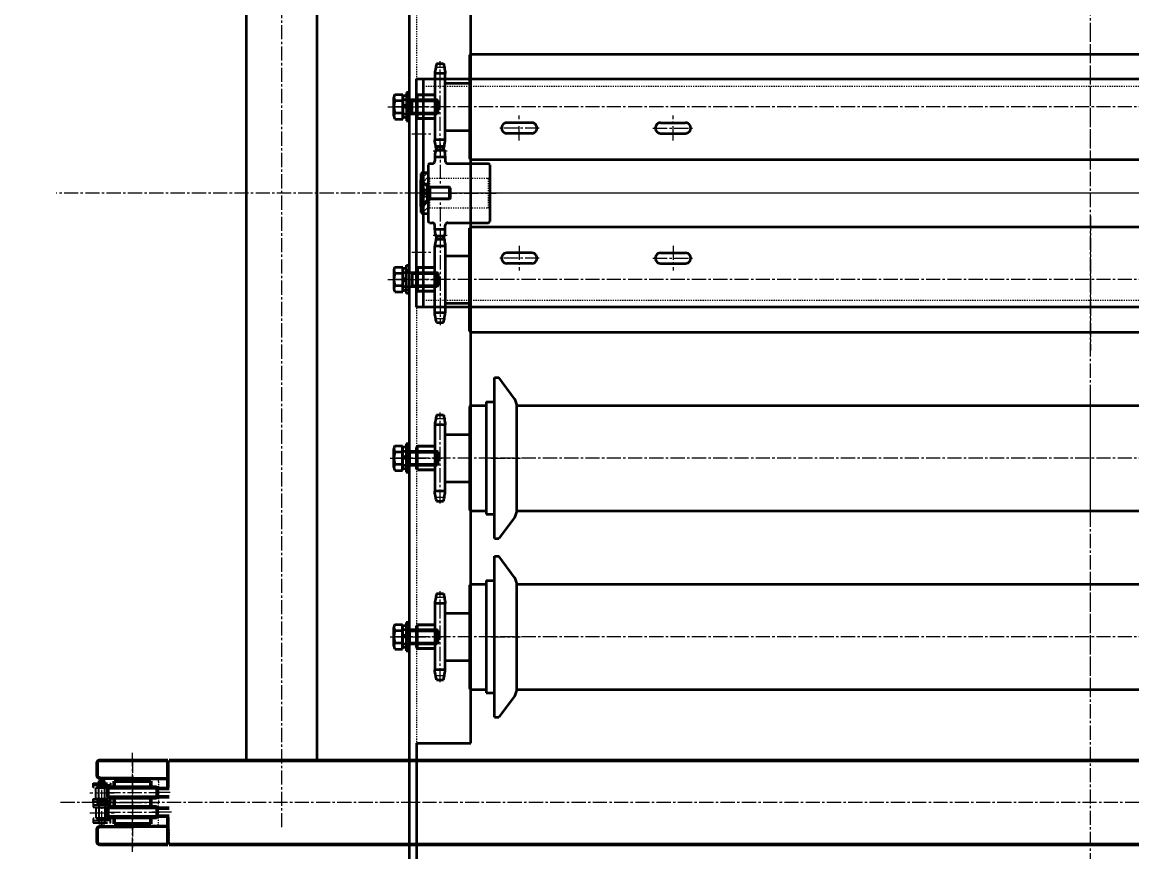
# Model space of a CAD drawing. Header units: millimetres. Extents: x -67280 to 67280, y -47520 to 47520.
# Drawn here: x -48151 to -47213, y -21934 to -21233 of the extents above; entities that cross this region are included whole.
import ezdxf

# ---------------------------------------------------------------- set-up
doc = ezdxf.new("R2010")
doc.units = ezdxf.units.MM
for name, pattern in [('双点画线', [22, 12, -2, 2, -2, 2, -2]), ('点画线', [18, 12, -2, 2, -2]), ('虚线', [2, 1, -1])]:
    doc.linetypes.add(name, pattern=pattern)
doc.layers.get('0').update_dxf_attribs({"lineweight": 35})
for name, color, linetype, lineweight in [('ACADAM_0', 7, 'Continuous', 18), ('ACADAM_11', 3, '双点画线', 18), ('ACADAM_3', 6, '虚线', 18), ('ACADAM_7', 142, '点画线', 18), ('ACAD细实线', 2, 'Continuous', 18), ('EB0', 7, 'Continuous', 35), ('EB0_1', 7, 'Continuous', 35), ('中心线层', 1, '点画线', 18), ('剖面线层', 6, 'Continuous', 18), ('尺寸线层', 4, 'Continuous', 18), ('粗实线层', 7, 'Continuous', 35), ('粗实线层_1', 7, 'Continuous', 35), ('细实线层', 3, 'Continuous', 18), ('虚线层', 100, '虚线', 18)]:
    doc.layers.add(name, color=color, linetype=linetype, lineweight=lineweight)
doc.styles.add('标准', font='', dxfattribs={"width": 0.667})
doc.styles.get('标准').set_extended_font_data('宋体')
doc.dimstyles.new('标准', dxfattribs={"dimscale": 160, "dimtxt": 2, "dimasz": 1, "dimexe": 1, "dimexo": 0, "dimgap": 1, "dimtad": 1, "dimdec": 1, "dimdsep": 46, "dimtxsty": '标准', "dimblk": '_CAXARROW', "dimcen": 0, "dimdle": 2, "dimaunit": 1, "dimadec": 0, "dimazin": 2, "dimtfac": 0.707107, "dimtdec": 3, "dimtmove": 0, "dimatfit": 3, "dimfxl": 0, "dimfrac": 2, "dimtolj": 1, "dimarcsym": 0})

# ---------------------------------------------------------------- blocks, each defined once
blk = doc.blocks.new('*X503')
at = {"layer": '尺寸线层', "linetype": 'Continuous', "lineweight": 18}
for points in [[(-51183.27, -18397.31), (-51163.27, -18557.31), (-51203.27, -18557.31)], [(-51183.27, -22837.31), (-51163.27, -22677.31), (-51203.27, -22677.31)]]:
    blk.add_hatch(color=0, dxfattribs=at).paths.add_polyline_path(points, flags=0)
at = {"layer": '尺寸线层', "color": 0}
for p, q in [((-46007.99, -18397.31), (-51343.27, -18397.31)), ((-46125.8, -22837.31), (-51343.27, -22837.31))]:
    blk.add_line(p, q, dxfattribs=at)
at = {"layer": '尺寸线层', "color": 0, "linetype": 'Continuous', "lineweight": 18}
blk.add_line((-51183.27, -18397.31), (-51183.27, -22837.31), dxfattribs=at)
at = {"layer": '尺寸线层', "color": 0, "insert": (-51503.27, -20617.31), "char_height": 320, "width": 1253.13, "attachment_point": 5, "rotation": 90, "line_spacing_factor": 1.15057, "style": '标准'}
blk.add_mtext('\\T1.1;4440', dxfattribs=at)
blk = doc.blocks.new('_CAXARROW')
blk.add_hatch(color=0).paths.add_polyline_path([(0, 0), (-1, 0.125), (-1, -0.125)], flags=0)
blk = doc.blocks.new('*X1762')
at = {"layer": 'EB0'}
for p, q in [((13.19, -3), (17.92, -3)), ((6.56, -17), (5.56, -18)), ((5.56, -18), (5.56, -66)), ((6.56, -17), (9.09, -17)), ((11.09, -10.89), (11.09, -15)), ((11.09, -11.41), (20.02, -11.41)), ((20.02, -10.89), (20.02, -15)), ((22.02, -17), (56.56, -17)), ((33.56, -17), (41.56, -17)), ((57.56, -18), (56.56, -17)), ((57.56, -18), (57.56, -66)), ((6.56, -67), (5.56, -66)), ((6.56, -67), (9.09, -67)), ((11.09, -73.11), (11.09, -69)), ((11.09, -72.59), (20.02, -72.59)), ((20.02, -73.11), (20.02, -69)), ((22.02, -67), (56.56, -67)), ((56.56, -67), (57.56, -66)), ((13.19, -81), (17.92, -81))]:
    blk.add_line(p, q, dxfattribs=at)
for centre, radius, start, end in [((26.97, -10.89), 15.87, 150.19436, 180), ((4.15, -10.89), 15.88, 360, 29.80564), ((9.09, -15), 2, 270, 360), ((22.02, -15), 2, 180, 270), ((9.09, -69), 2, 0, 90), ((26.97, -73.11), 15.88, 180, 209.80565), ((4.15, -73.11), 15.88, 330.19436, 0), ((22.02, -69), 2, 90, 180)]:
    blk.add_arc(centre, radius, start, end, dxfattribs=at)
at = {"layer": '中心线层', "linetype": '点画线', "lineweight": 18}
for p, q in [((15.56, 0), (15.56, -84.5)), ((9.72, -6.33), (22.82, -6.33)), ((9.72, -77.67), (22.82, -77.67))]:
    blk.add_line(p, q, dxfattribs=at)
at = {"layer": '中心线层'}
blk.add_line((0, -42), (62.95, -42), dxfattribs=at)
at = {"layer": '虚线层', "linetype": '虚线', "lineweight": 18}
for p, q in [((6.56, -29.5), (5.56, -28.5)), ((6.56, -29.5), (6.56, -54.5)), ((6.56, -29.5), (56.56, -29.5)), ((56.56, -29.5), (57.56, -28.5)), ((56.56, -54.5), (56.56, -29.5)), ((6.56, -54.5), (5.56, -55.5)), ((6.56, -54.5), (56.56, -54.5)), ((56.56, -54.5), (57.56, -55.5))]:
    blk.add_line(p, q, dxfattribs=at)
blk = doc.blocks.new('*X1763')
at = {"layer": '中心线层'}
blk.add_line((21.3, 0), (-8.7, 0), dxfattribs=at)
at = {"layer": '粗实线层'}
for p, q in [((0, 5), (-6.2, 11.2)), ((-6.2, -11.2), (-6.2, 11.2)), ((-5.2, -10.2), (-5.2, 10.2)), ((18.05, 5), (0, 5)), ((0, -5), (0, 5)), ((1.3, 5), (1.3, -5)), ((18.05, -5), (18.05, 5)), ((18.8, 4.25), (18.05, 5)), ((18.8, -4.25), (18.8, 4.25)), ((0, -5), (-6.2, -11.2)), ((18.05, -5), (0, -5)), ((18.8, -4.25), (18.05, -5))]:
    blk.add_line(p, q, dxfattribs=at)
at = {"layer": '细实线层'}
for p, q in [((1.3, 4.25), (0, 5)), ((18.8, 4.25), (1.3, 4.25)), ((1.3, -4.25), (0, -5)), ((18.8, -4.25), (1.3, -4.25))]:
    blk.add_line(p, q, dxfattribs=at)
at = {"layer": '虚线层'}
for p, q in [((-2.6, 3.46), (-6.2, 3.46)), ((-2.6, 1.73), (-6.2, 1.73)), ((-2.6, 3.46), (-0.6, 0)), ((-2.6, -3.46), (-0.6, 0)), ((-2.6, -1.73), (-6.2, -1.73)), ((-2.6, -3.46), (-6.2, -3.46))]:
    blk.add_line(p, q, dxfattribs=at)
for centre, radius, start, end in [((-4.33, 2.6), 1.94, 333.43495, 26.56505), ((-9.18, 0), 6.8, 345.25287, 14.74713), ((-4.33, -2.6), 1.94, 333.43495, 26.56505)]:
    blk.add_arc(centre, radius, start, end, dxfattribs=at)
blk = doc.blocks.new('*X1764')
at = {"layer": '剖面线层', "linetype": 'Continuous', "lineweight": 18}
h = blk.add_hatch(dxfattribs=at)
h.set_pattern_fill('无图案', color=256, style=0, pattern_type=0)
h.set_pattern_definition([(45, (0, 0), (-2.12132, 2.12132), [])])
h.paths.add_polyline_path([(-1.12, 23.5), (-1.12, 31), (-1.12, 35), (-6.12, 35), (-7.12, 34), (-7.12, 28.5), (-2.12, 23.5)], flags=0)
h.paths.add_polyline_path([(-1.12, 0), (-1.12, 5.67), (-1.12, 11.5), (-2.12, 11.5), (-7.12, 6.5), (-7.12, 1), (-6.12, 0)], flags=0)
at = {"layer": '中心线层'}
blk.add_line((-8.39, 17.5), (0, 17.5), dxfattribs=at)
at = {"layer": '粗实线层_1'}
for p, q in [((-6.12, 35), (-7.12, 34)), ((-7.12, 1), (-7.12, 34)), ((-7.12, 28.5), (-2.12, 23.5)), ((-6.12, 35), (-1.12, 35)), ((-1.12, 35), (-1.12, 0)), ((-2.12, 23.5), (-1.12, 23.5)), ((-2.12, 23.5), (-2.12, 11.5)), ((-7.12, 6.5), (-2.12, 11.5)), ((-2.12, 11.5), (-1.12, 11.5)), ((-7.12, 1), (-6.12, 0)), ((-1.12, 0), (-6.12, 0))]:
    blk.add_line(p, q, dxfattribs=at)
blk = doc.blocks.new('*X1761')
at = {"layer": 'EB0', "linetype": '点画线', "lineweight": 18}
for p, q in [((-570, 19.82), (-570, 132.93)), ((-1115.55, 106.16), (-1124.45, 106.16)), ((-1120, 34.5), (-1120, 111.5)), ((-1164.09, 73), (-1120.59, 73)), ((4.93, 73), (-1160.1, 73)), ((-1145.49, 73), (-1154.59, 73)), ((-1115.55, 39.83), (-1124.45, 39.83)), ((-570, -19.82), (-570, -132.93)), ((-1120, -34.5), (-1120, -111.5)), ((-1115.55, -39.83), (-1124.45, -39.83)), ((-1164.09, -73), (-1120.59, -73)), ((4.93, -73), (-1160.1, -73)), ((-1145.49, -73), (-1154.59, -73)), ((-1115.55, -106.16), (-1124.45, -106.16)), ((-570, -270.68), (-570, -170.57)), ((-1120, -262.5), (-1120, -185.5)), ((-1115.55, -190.83), (-1124.45, -190.83)), ((-1162.1, -224), (-1118.6, -224)), ((4.93, -224), (-1160.1, -224)), ((-1145.5, -224), (-1154.6, -224)), ((-1077, -224), (-1052.02, -224)), ((-1115.55, -257.16), (-1124.45, -257.16)), ((-570, -421.68), (-570, -321.57)), ((-1120, -413.5), (-1120, -336.5)), ((-1115.55, -341.83), (-1124.45, -341.83)), ((-1162.1, -375), (-1118.6, -375)), ((4.93, -375), (-1160.1, -375)), ((-1145.5, -375), (-1154.6, -375)), ((-1077, -375), (-1052.02, -375)), ((-1115.55, -408.16), (-1124.45, -408.16))]:
    blk.add_line(p, q, dxfattribs=at)
at = {"layer": 'EB0'}
for p, q in [((-1148.49, 85), (-1148.49, 61)), ((-1145.99, 85), (-1148.49, 85)), ((-1145.99, 61), (-1145.99, 85)), ((-1159.09, 65.2), (-1159.09, 80.79)), ((-1158.32, 83.39), (-1151.59, 83.39)), ((-1158.32, 78.19), (-1151.59, 78.19)), ((-1151.59, 62.6), (-1151.59, 83.39)), ((-1151.59, 82.2), (-1151.59, 63.8)), ((-1148.49, 82.2), (-1151.59, 82.2)), ((-1151.59, 67), (-1151.59, 79)), ((-1151.59, 79), (-1122.49, 79)), ((-1148.49, 82.2), (-1148.49, 63.8)), ((-1145.99, 79.5), (-1148.49, 79.5)), ((-1143.59, 67), (-1143.59, 79)), ((-1143.59, 78.1), (-1121.59, 78.1)), ((-1121.59, 78.1), (-1122.49, 79)), ((-1122.49, 67), (-1122.49, 79)), ((-1121.59, 67.9), (-1121.59, 78.1)), ((-1158.32, 67.8), (-1151.59, 67.8)), ((-1148.49, 73.8), (-1151.59, 74.63)), ((-1148.89, 72.3), (-1151.59, 73.02)), ((-1151.59, 67), (-1122.49, 67)), ((-1148.49, 72.19), (-1148.89, 72.3)), ((-1148.49, 66.5), (-1145.99, 66.5)), ((-1143.59, 67.9), (-1121.59, 67.9)), ((-1121.59, 67.9), (-1122.49, 67)), ((-1158.32, 62.6), (-1151.59, 62.6)), ((-1148.49, 63.8), (-1151.59, 63.8)), ((-1148.49, 61), (-1145.99, 61)), ((-1159.09, -65.2), (-1159.09, -80.79)), ((-1158.32, -62.6), (-1151.59, -62.6)), ((-1151.59, -62.6), (-1151.59, -83.39)), ((-1151.59, -82.2), (-1151.59, -63.8)), ((-1148.49, -63.8), (-1151.59, -63.8)), ((-1148.49, -85), (-1148.49, -61)), ((-1148.49, -61), (-1145.99, -61)), ((-1148.49, -82.2), (-1148.49, -63.8)), ((-1145.99, -61), (-1145.99, -85)), ((-1158.32, -67.8), (-1151.59, -67.8)), ((-1151.59, -67), (-1151.59, -79)), ((-1151.59, -67), (-1122.49, -67)), ((-1148.89, -72.3), (-1151.59, -73.02)), ((-1148.49, -73.8), (-1151.59, -74.63)), ((-1148.49, -72.19), (-1148.89, -72.3)), ((-1148.49, -66.5), (-1145.99, -66.5)), ((-1143.59, -67), (-1143.59, -79)), ((-1143.59, -67.9), (-1121.59, -67.9)), ((-1121.59, -67.9), (-1122.49, -67)), ((-1122.49, -67), (-1122.49, -79)), ((-1121.59, -67.9), (-1121.59, -78.1)), ((-1158.32, -78.19), (-1151.59, -78.19)), ((-1158.32, -83.39), (-1151.59, -83.39)), ((-1151.59, -79), (-1122.49, -79)), ((-1148.49, -82.2), (-1151.59, -82.2)), ((-1145.99, -79.5), (-1148.49, -79.5)), ((-1143.59, -78.1), (-1121.59, -78.1)), ((-1121.59, -78.1), (-1122.49, -79)), ((-1145.99, -85), (-1148.49, -85)), ((-1158.33, -213.61), (-1151.6, -213.61)), ((-1151.6, -234.39), (-1151.6, -213.61)), ((-1151.6, -214.8), (-1151.6, -233.2)), ((-1148.5, -214.8), (-1151.6, -214.8)), ((-1148.5, -212), (-1148.5, -236)), ((-1146, -212), (-1148.5, -212)), ((-1148.5, -214.8), (-1148.5, -233.2)), ((-1146, -236), (-1146, -212)), ((-1159.1, -231.79), (-1159.1, -216.21)), ((-1158.33, -218.8), (-1151.6, -218.8)), ((-1151.6, -230), (-1151.6, -218)), ((-1151.6, -218), (-1122.5, -218)), ((-1148.5, -223.2), (-1151.6, -222.37)), ((-1148.9, -224.69), (-1151.6, -223.97)), ((-1148.5, -224.8), (-1148.9, -224.69)), ((-1146, -217.5), (-1148.5, -217.5)), ((-1145.6, -230), (-1145.6, -218)), ((-1145.6, -218.9), (-1123.6, -218.9)), ((-1121.6, -218.9), (-1122.5, -218)), ((-1122.5, -230), (-1122.5, -218)), ((-1121.6, -229.1), (-1121.6, -218.9)), ((-1158.33, -229.2), (-1151.6, -229.2)), ((-1158.33, -234.39), (-1151.6, -234.39)), ((-1151.6, -230), (-1122.5, -230)), ((-1148.5, -233.2), (-1151.6, -233.2)), ((-1148.5, -230.5), (-1146, -230.5)), ((-1145.6, -229.1), (-1123.6, -229.1)), ((-1121.6, -229.1), (-1122.5, -230)), ((-1148.5, -236), (-1146, -236)), ((-1158.33, -364.61), (-1151.6, -364.61)), ((-1151.6, -385.39), (-1151.6, -364.61)), ((-1151.6, -365.8), (-1151.6, -384.2)), ((-1148.5, -365.8), (-1151.6, -365.8)), ((-1148.5, -363), (-1148.5, -387)), ((-1146, -363), (-1148.5, -363)), ((-1148.5, -365.8), (-1148.5, -384.2)), ((-1146, -387), (-1146, -363)), ((-1159.1, -382.79), (-1159.1, -367.21)), ((-1158.33, -369.8), (-1151.6, -369.8)), ((-1151.6, -381), (-1151.6, -369)), ((-1151.6, -369), (-1122.5, -369)), ((-1148.5, -374.2), (-1151.6, -373.37)), ((-1148.9, -375.69), (-1151.6, -374.97)), ((-1146, -368.5), (-1148.5, -368.5)), ((-1145.6, -381), (-1145.6, -369)), ((-1145.6, -369.9), (-1123.6, -369.9)), ((-1121.6, -369.9), (-1122.5, -369)), ((-1122.5, -381), (-1122.5, -369)), ((-1121.6, -380.1), (-1121.6, -369.9)), ((-1158.33, -380.2), (-1151.6, -380.2)), ((-1151.6, -381), (-1122.5, -381)), ((-1148.5, -384.2), (-1151.6, -384.2)), ((-1148.5, -375.8), (-1148.9, -375.69)), ((-1148.5, -381.5), (-1146, -381.5)), ((-1145.6, -380.1), (-1123.6, -380.1)), ((-1121.6, -380.1), (-1122.5, -381)), ((-1158.33, -385.39), (-1151.6, -385.39)), ((-1148.5, -387), (-1146, -387)), ((-1140, -465.01), (-1140, -565.01))]:
    blk.add_line(p, q, dxfattribs=at)
at = {"layer": 'EB0', "color": 1, "linetype": '点画线', "lineweight": 18}
for p, q in [((-1142.99, 73), (-1151.49, 73)), ((-1142.99, -73), (-1151.49, -73)), ((-1145, -224), (-1153.5, -224)), ((-1145, -375), (-1153.5, -375))]:
    blk.add_line(p, q, dxfattribs=at)
at = {"layer": 'EB0'}
for centre, radius, start, end in [((-1154.3, 80.79), 4.79, 147.13277, 212.86723), ((-1141.09, 73), 18, 163.22135, 196.77865), ((-1154.3, 65.2), 4.79, 147.13277, 212.86723), ((-1154.3, -65.2), 4.79, 147.13277, 212.86723), ((-1141.09, -73), 18, 163.22135, 196.77865), ((-1154.3, -80.79), 4.79, 147.13277, 212.86723), ((-1154.31, -216.21), 4.79, 147.13277, 212.86723), ((-1141.1, -224), 18, 163.22135, 196.77865), ((-1154.31, -231.79), 4.79, 147.13277, 212.86723), ((-1154.31, -367.21), 4.79, 147.13277, 212.86723), ((-1141.1, -375), 18, 163.22135, 196.77865), ((-1154.31, -382.79), 4.79, 147.13277, 212.86723)]:
    blk.add_arc(centre, radius, start, end, dxfattribs=at)
at = {"layer": 'EB0_1', "linetype": 'Continuous', "lineweight": 35}
for p, q in [((-1124.45, -234), (-1139, -234)), ((-1124.45, -385), (-1139, -385))]:
    blk.add_line(p, q, dxfattribs=at)
at = {"layer": '中心线层'}
for p, q in [((-1053, 44.5), (-1053, 65.5)), ((-923, 44.5), (-923, 65.5)), ((-1036.05, 55), (-1069.53, 55)), ((-939.95, 55), (-906.47, 55)), ((-1053, -44.5), (-1053, -65.5)), ((-923, -44.5), (-923, -65.5)), ((-1036.05, -55), (-1069.53, -55)), ((-939.95, -55), (-906.47, -55))]:
    blk.add_line(p, q, dxfattribs=at)
at = {"layer": '中心线层', "linetype": '点画线', "lineweight": 18}
for p, q in [((-1143.81, 50), (-1127.1, 50)), ((-1143.81, -50), (-1127.1, -50))]:
    blk.add_line(p, q, dxfattribs=at)
at = {"layer": '剖面线层', "linetype": 'Continuous', "lineweight": 18}
for p, q in [((-1145.99, 83.21), (-1148.49, 80.71)), ((-1145.99, 66.24), (-1148.49, 63.74)), ((-1145.99, 61.99), (-1146.99, 61)), ((-1145.99, -66.24), (-1148.49, -63.74)), ((-1145.99, -61.99), (-1146.99, -61)), ((-1145.99, -83.21), (-1148.49, -80.71)), ((-1146.45, -217.5), (-1148.5, -215.45)), ((-1146, -213.71), (-1147.71, -212)), ((-1146, -234.92), (-1148.5, -232.42)), ((-1146, -364.71), (-1147.71, -363)), ((-1146.45, -368.5), (-1148.5, -366.45)), ((-1146, -385.92), (-1148.5, -383.42))]:
    blk.add_line(p, q, dxfattribs=at)
at = {"layer": '粗实线层'}
for p, q in [((-1146, 835), (-1146, -835)), ((-1140, 96.5), (0, 96.5)), ((-1042.5, 59.5), (-1063.5, 59.5)), ((-933.5, 59.5), (-912.5, 59.5)), ((-1042.5, 50.5), (-1063.5, 50.5)), ((-933.5, 50.5), (-912.5, 50.5)), ((-1042.5, -50.5), (-1063.5, -50.5)), ((-933.5, -50.5), (-912.5, -50.5)), ((-1042.5, -59.5), (-1063.5, -59.5)), ((-933.5, -59.5), (-912.5, -59.5)), ((0, -96.5), (-1140, -96.5)), ((-1140, -465.01), (-1094, -465.01))]:
    blk.add_line(p, q, dxfattribs=at)
at = {"layer": '粗实线层', "linetype": 'Continuous', "lineweight": 35}
for p, q in [((-1094, 117.5), (-1095, 116.5)), ((-1095, 116.5), (-1095, 29.5)), ((-1094, 117.5), (-46, 117.5)), ((-1122.87, 109.5), (-1117.13, 109.5)), ((-1115.55, 101.08), (-1124.45, 101.08)), ((-1124.45, 101.08), (-1124.45, 44.91)), ((-1115.55, 44.91), (-1115.55, 101.08)), ((-1115.55, 93), (-1095, 93)), ((-1140, 82), (-1139, 83)), ((-1140, 64), (-1140, 82)), ((-1139, 63), (-1139, 83)), ((-1124.45, 83), (-1139, 83)), ((-1139, 83), (-1124.45, 83)), ((-1139, 63), (-1140, 64)), ((-1124.45, 63), (-1139, 63)), ((-1139, 63), (-1124.45, 63)), ((-1115.55, 53), (-1095, 53)), ((-1115.55, 44.91), (-1124.45, 44.91)), ((-1122.87, 36.5), (-1117.13, 36.5)), ((-1094, 28.5), (-1095, 29.5)), ((-1094, 28.5), (-46, 28.5)), ((-1122.87, -36.5), (-1117.13, -36.5)), ((-1094, -28.5), (-1095, -29.5)), ((-1095, -116.5), (-1095, -29.5)), ((-1094, -28.5), (-46, -28.5)), ((-1115.55, -44.91), (-1124.45, -44.91)), ((-1124.45, -101.08), (-1124.45, -44.91)), ((-1115.55, -44.91), (-1115.55, -101.08)), ((-1115.55, -53), (-1095, -53)), ((-1139, -63), (-1140, -64)), ((-1140, -64), (-1140, -82)), ((-1139, -63), (-1139, -83)), ((-1124.45, -63), (-1139, -63)), ((-1139, -63), (-1124.45, -63)), ((-1140, -82), (-1139, -83)), ((-1124.45, -83), (-1139, -83)), ((-1139, -83), (-1124.45, -83)), ((-1115.55, -93), (-1095, -93)), ((-1115.55, -101.08), (-1124.45, -101.08)), ((-1122.87, -109.5), (-1117.13, -109.5)), ((-1094, -117.5), (-1095, -116.5)), ((-1094, -117.5), (-46, -117.5)), ((-1074, -156), (-1070.27, -156)), ((-1074, -292), (-1074, -156)), ((-1057.15, -173.79), (-1070.27, -156)), ((-1081, -176.5), (-1074, -176.5)), ((-1081, -176.5), (-1081, -271.5)), ((-1122.87, -187.5), (-1117.13, -187.5)), ((-1094, -179.5), (-1095, -180.5)), ((-1095, -180.5), (-1095, -267.5)), ((-1094, -179.5), (-1081, -179.5)), ((-1055, -179.5), (-85, -179.5)), ((-1055, -267.68), (-1055, -180.32)), ((-1115.55, -195.91), (-1124.45, -195.91)), ((-1124.45, -195.91), (-1124.45, -252.08)), ((-1115.55, -252.08), (-1115.55, -195.91)), ((-1115.55, -204), (-1095, -204)), ((-1140, -215), (-1139, -214)), ((-1140, -233), (-1140, -215)), ((-1139, -234), (-1139, -214)), ((-1124.45, -214), (-1139, -214)), ((-1139, -214), (-1124.45, -214)), ((-1139, -234), (-1140, -233)), ((-1139, -234), (-1124.45, -234)), ((-1115.55, -252.08), (-1124.45, -252.08)), ((-1115.55, -244), (-1095, -244)), ((-1122.87, -260.5), (-1117.13, -260.5)), ((-1094, -268.5), (-1095, -267.5)), ((-1094, -268.5), (-1081, -268.5)), ((-1081, -271.5), (-1074, -271.5)), ((-1055, -268.5), (-85, -268.5)), ((-1057.15, -274.21), (-1070.27, -292)), ((-1074, -292), (-1070.27, -292)), ((-1074, -307), (-1070.27, -307)), ((-1074, -443), (-1074, -307)), ((-1057.15, -324.79), (-1070.27, -307)), ((-1081, -327.5), (-1074, -327.5)), ((-1081, -327.5), (-1081, -422.5)), ((-1094, -330.5), (-1095, -331.5)), ((-1095, -331.5), (-1095, -418.5)), ((-1094, -330.5), (-1081, -330.5)), ((-1055, -330.5), (-85, -330.5)), ((-1055, -418.68), (-1055, -331.32)), ((-1115.55, -346.91), (-1124.45, -346.91)), ((-1124.45, -346.91), (-1124.45, -403.08)), ((-1122.87, -338.5), (-1117.13, -338.5)), ((-1115.55, -403.08), (-1115.55, -346.91)), ((-1115.55, -355), (-1095, -355)), ((-1140, -366), (-1139, -365)), ((-1139, -385), (-1139, -365)), ((-1124.45, -365), (-1139, -365)), ((-1139, -365), (-1124.45, -365)), ((-1140, -384), (-1140, -366)), ((-1139, -385), (-1140, -384)), ((-1139, -385), (-1124.45, -385)), ((-1115.55, -403.08), (-1124.45, -403.08)), ((-1115.55, -395), (-1095, -395)), ((-1122.87, -411.5), (-1117.13, -411.5)), ((-1094, -419.5), (-1095, -418.5)), ((-1094, -419.5), (-1081, -419.5)), ((-1055, -419.5), (-85, -419.5)), ((-1081, -422.5), (-1074, -422.5)), ((-1057.15, -425.21), (-1070.27, -443)), ((-1074, -443), (-1070.27, -443))]:
    blk.add_line(p, q, dxfattribs=at)
at = {"layer": '粗实线层'}
blk.add_lwpolyline([(-1094, -465.01), (-1094, 465.01)], dxfattribs=at)
for centre, start, end in [((-1063.5, 55), 90, 270.00078), ((-1042.5, 55), 270, 90.00066), ((-933.5, 55), 89.99934, 270), ((-912.5, 55), 269.99922, 90), ((-1063.5, -55), 89.99922, 270), ((-1042.5, -55), 269.99934, 90), ((-933.5, -55), 90, 270.00066), ((-912.5, -55), 270, 90.00078)]:
    blk.add_arc(centre, 4.5, start, end, dxfattribs=at)
at = {"layer": '粗实线层', "linetype": 'Continuous', "lineweight": 35}
for centre, start, end in [((-1066, -180.32), 0, 36.41278), ((-1066, -267.68), 323.58722, 360), ((-1066, -331.32), 360, 36.41278), ((-1066, -418.68), 323.58722, 360)]:
    blk.add_arc(centre, 11, start, end, dxfattribs=at)
for points, knots in [([(-1122.87, 109.5), (-1123.15, 108.39), (-1123.86, 105.62), (-1124.23, 102.78), (-1124.45, 101.08)], [0, 0, 0, 0, 2952.040214, 7377.684506, 7377.684506, 7377.684506, 7377.684506]), ([(-1117.13, 109.5), (-1116.85, 108.39), (-1116.14, 105.62), (-1115.77, 102.78), (-1115.55, 101.08)], [0, 0, 0, 0, 2933.585971, 7331.564, 7331.564, 7331.564, 7331.564]), ([(-1122.87, 36.5), (-1123.15, 37.6), (-1123.86, 40.37), (-1124.23, 43.21), (-1124.45, 44.91)], [0, 0, 0, 0, 2860.729577, 7149.482644, 7149.482644, 7149.482644, 7149.482644]), ([(-1117.13, 36.5), (-1116.85, 37.6), (-1116.14, 40.37), (-1115.77, 43.21), (-1115.55, 44.91)], [0, 0, 0, 0, 2842.249359, 7103.297224, 7103.297224, 7103.297224, 7103.297224]), ([(-1122.87, -36.5), (-1123.15, -37.6), (-1123.86, -40.37), (-1124.23, -43.21), (-1124.45, -44.91)], [0, 0, 0, 0, 2762.757468, 6904.632554, 6904.632554, 6904.632554, 6904.632554]), ([(-1117.13, -36.5), (-1116.85, -37.6), (-1116.14, -40.37), (-1115.77, -43.21), (-1115.55, -44.91)], [0, 0, 0, 0, 2744.300921, 6858.506291, 6858.506291, 6858.506291, 6858.506291]), ([(-1122.87, -109.5), (-1123.15, -108.39), (-1123.86, -105.62), (-1124.23, -102.78), (-1124.45, -101.08)], [0, 0, 0, 0, 2686.464502, 6713.962578, 6713.962578, 6713.962578, 6713.962578]), ([(-1117.13, -109.5), (-1116.85, -108.39), (-1116.14, -105.62), (-1115.77, -102.78), (-1115.55, -101.08)], [0, 0, 0, 0, 2668.084915, 6668.028654, 6668.028654, 6668.028654, 6668.028654]), ([(-1122.87, -187.5), (-1123.15, -188.61), (-1123.86, -191.38), (-1124.23, -194.21), (-1124.45, -195.91)], [0, 0, 0, 0, 2604.82295, 6509.925517, 6509.925517, 6509.925517, 6509.925517]), ([(-1117.13, -187.5), (-1116.85, -188.61), (-1116.14, -191.38), (-1115.77, -194.21), (-1115.55, -195.91)], [0, 0, 0, 0, 2586.640644, 6464.484632, 6464.484632, 6464.484632, 6464.484632]), ([(-1122.87, -260.5), (-1123.15, -259.39), (-1123.86, -256.62), (-1124.23, -253.79), (-1124.45, -252.08)], [0, 0, 0, 0, 2547.372763, 6366.347068, 6366.347068, 6366.347068, 6366.347068]), ([(-1117.13, -260.5), (-1116.85, -259.39), (-1116.14, -256.62), (-1115.77, -253.79), (-1115.55, -252.08)], [0, 0, 0, 0, 2529.420731, 6321.48168, 6321.48168, 6321.48168, 6321.48168]), ([(-1122.87, -338.5), (-1123.15, -339.61), (-1123.86, -342.38), (-1124.23, -345.21), (-1124.45, -346.91)], [0, 0, 0, 0, 2493.352045, 6231.339485, 6231.339485, 6231.339485, 6231.339485]), ([(-1117.13, -338.5), (-1116.85, -339.61), (-1116.14, -342.38), (-1115.77, -345.21), (-1115.55, -346.91)], [0, 0, 0, 0, 2475.838257, 6187.56935, 6187.56935, 6187.56935, 6187.56935]), ([(-1122.87, -411.5), (-1123.15, -410.39), (-1123.86, -407.62), (-1124.23, -404.79), (-1124.45, -403.08)], [0, 0, 0, 0, 2458.341445, 6143.841639, 6143.841639, 6143.841639, 6143.841639]), ([(-1117.13, -411.5), (-1116.85, -410.39), (-1116.14, -407.62), (-1115.77, -404.79), (-1115.55, -403.08)], [0, 0, 0, 0, 2441.258933, 6101.14934, 6101.14934, 6101.14934, 6101.14934])]:
    blk.add_open_spline(points, degree=3, knots=knots, dxfattribs=at)
at = {"layer": '虚线层', "linetype": '虚线', "lineweight": 18}
for p, q in [((-1134, 90.5), (-6, 90.5)), ((-1134, -90.5), (-6, -90.5))]:
    blk.add_line(p, q, dxfattribs=at)
at = {"layer": '粗实线层'}
blk.add_blockref('*X1762', (-1135.56, 42), dxfattribs=at)
blk.add_wipeout([(-1111.2, 0), (-1111.2, 1.43), (-1111.2, 1.43), (-1111.2, 4.25), (-1111.2, 4.25), (-1111.95, 5), (-1111.95, 5), (-1128.7, 5), (-1128.7, 5), (-1130, 5), (-1130, 5), (-1135.2, 10.2), (-1135.2, 10.2), (-1136.2, 11.2), (-1136.2, 11.2), (-1136.2, 3.46), (-1136.2, 3.46), (-1136.2, 1.73), (-1136.2, 1.73), (-1136.2, 1.43), (-1136.2, 1.43), (-1136.2, 0), (-1136.2, 0), (-1136.2, -1.73), (-1136.2, -1.73), (-1136.2, -3.46), (-1136.2, -3.46), (-1136.2, -11.2), (-1136.2, -11.2), (-1135.2, -10.2), (-1135.2, -10.2), (-1130, -5), (-1130, -5), (-1128.7, -5), (-1128.7, -5), (-1111.95, -5), (-1111.95, -5), (-1111.2, -4.25), (-1111.2, -4.25)]).dxf.layer = '粗实线层'
at = {"layer": '中心线层'}
for p, q in [((-1091, 0), (-1149, 0)), ((3, 0), (-1146, 0))]:
    blk.add_line(p, q, dxfattribs=at)
at = {"layer": '粗实线层'}
for p, q in [((-1140, -96.5), (-1140, 96.5)), ((-1134, -96.5), (-1134, 96.5))]:
    blk.add_line(p, q, dxfattribs=at)
at = {"layer": '虚线层', "linetype": '虚线', "lineweight": 18}
blk.add_line((-1140, 465.01), (-1140, -465.01), dxfattribs=at)
at = {"layer": '粗实线层'}
for name, p in [('*X1763', (-1130, 0)), ('*X1764', (-1128.88, -17.5))]:
    blk.add_blockref(name, p, dxfattribs=at)
blk = doc.blocks.new('*X1779')
at = {"layer": 'ACADAM_11', "linetype": '双点画线', "lineweight": 25}
for p, q in [((-4.81, 18.78), (-9.89, 18.78)), ((-9.89, 16.75), (-9.89, 18.78)), ((-4.81, 16.75), (-4.81, 18.78)), ((-14.7, 14.93), (-14.7, 16.75)), ((-14.7, 16.75), (0, 16.75)), ((-14.7, 13.12), (-14.7, 14.93)), ((-14.7, 14.93), (0, 14.93)), ((0, 14.93), (-14.7, 14.93)), ((0, 13.12), (-14.7, 13.12)), ((-12.43, 3.83), (-12.43, 12.73)), ((-12.43, 12.73), (-2.27, 12.73)), ((-4.81, 17.58), (-9.89, 17.58)), ((-9.89, 13.12), (-9.89, 16.75)), ((-9.89, 12.73), (-9.89, 13.12)), ((-9.89, 3.83), (-9.89, 12.73)), ((-4.81, 13.12), (-4.81, 16.75)), ((-4.81, 12.73), (-4.81, 13.12)), ((-4.81, 3.83), (-4.81, 12.73)), ((-2.27, 3.83), (-2.27, 12.73)), ((0, 16.75), (0, 14.93)), ((0, 14.93), (0, 13.12)), ((-14.7, 1.65), (-14.7, 3.47)), ((-14.7, 3.47), (0, 3.47)), ((0, 1.65), (-14.7, 1.65)), ((-14.7, 0), (-14.7, 1.59)), ((-14.7, 1.59), (0, 1.59)), ((-14.7, 0), (-14.7, -1.6)), ((0, 0), (-14.7, 0)), ((0, 0), (-14.7, 0)), ((-12.43, 3.83), (-2.27, 3.83)), ((-9.89, 3.47), (-9.89, 3.83)), ((-9.89, 0), (-9.89, 3.47)), ((-9.89, 0), (-9.89, -3.47)), ((-4.81, 3.47), (-4.81, 3.83)), ((-4.81, 0), (-4.81, 3.47)), ((-4.81, 0), (-4.81, -3.47)), ((0, 3.47), (0, 1.65)), ((0, 1.59), (0, 0)), ((0, -1.6), (0, 0)), ((-14.7, -1.6), (0, -1.6)), ((-14.7, -1.66), (-14.7, -3.47)), ((0, -1.66), (-14.7, -1.66)), ((-14.7, -3.47), (0, -3.47)), ((-12.43, -3.83), (-2.27, -3.83)), ((-12.43, -3.83), (-12.43, -12.73)), ((-9.89, -3.47), (-9.89, -3.83)), ((-9.89, -3.83), (-9.89, -12.73)), ((-4.81, -3.47), (-4.81, -3.83)), ((-4.81, -3.83), (-4.81, -12.73)), ((-2.27, -3.83), (-2.27, -12.73)), ((0, -3.47), (0, -1.66)), ((-14.7, -13.12), (-14.7, -14.94)), ((0, -13.12), (-14.7, -13.12)), ((-14.7, -14.94), (-14.7, -16.75)), ((-14.7, -14.94), (0, -14.94)), ((0, -14.94), (-14.7, -14.94)), ((-14.7, -16.75), (0, -16.75)), ((-12.43, -12.73), (-2.27, -12.73)), ((-9.89, -12.73), (-9.89, -13.12)), ((-9.89, -13.12), (-9.89, -16.75)), ((-9.89, -16.75), (-9.89, -17.58)), ((-4.81, -17.58), (-9.89, -17.58)), ((-4.81, -12.73), (-4.81, -13.12)), ((-4.81, -13.12), (-4.81, -16.75)), ((-4.81, -16.75), (-4.81, -17.58)), ((0, -14.94), (0, -13.12)), ((0, -16.75), (0, -14.94))]:
    blk.add_line(p, q, dxfattribs=at)
at = {"layer": '中心线层', "linetype": '点画线', "lineweight": 18}
for p, q in [((-7.35, -19.01), (-7.35, 19.01)), ((3, 8.29), (-17.7, 8.29)), ((-17.7, -8.3), (3, -8.3))]:
    blk.add_line(p, q, dxfattribs=at)
blk = doc.blocks.new('*X1765')
at = {"layer": 'ACADAM_0', "linetype": 'Continuous', "lineweight": 50}
for p, q in [((-2825, -482), (-2825, -491.93)), ((-2822.5, -479.5), (-2765, -479.5)), ((-2765, -479.5), (-2765, -502.5)), ((2764, -479.5), (-2764, -479.49)), ((-2765, -495), (-2822.52, -494.43)), ((-2810.5, -502.2), (-2810.5, -497)), ((-2810.5, -497), (-2779.5, -497)), ((-2807.1, -497), (-2807.1, -496.5)), ((-2807.1, -496.5), (-2782.9, -496.5)), ((-2805, -495.9), (-2805, -494.6)), ((-2805, -496.5), (-2805, -494.6)), ((-2785, -496.5), (-2785, -494.8)), ((-2785, -495.9), (-2785, -494.8)), ((-2782.9, -497), (-2782.9, -496.5)), ((-2779.5, -502.2), (-2779.5, -497)), ((-2815.25, -502.2), (-2815.75, -502.7)), ((-2815.75, -510.7), (-2815.75, -502.7)), ((-2815.75, -502.7), (-2774.25, -502.7)), ((-2774.75, -502.2), (-2815.25, -502.2)), ((-2774.25, -502.7), (-2774.75, -502.2)), ((-2774.25, -510.7), (-2774.25, -502.7)), ((-2774.25, -503.25), (-2764, -503.25)), ((-2815.75, -510.7), (-2774.25, -510.7)), ((-2815.25, -511.2), (-2815.75, -510.7)), ((-2774.75, -511.2), (-2815.25, -511.2)), ((-2810.5, -518.8), (-2810.5, -511.2)), ((-2779.5, -518.8), (-2779.5, -511.2)), ((-2774.25, -510.7), (-2774.75, -511.2)), ((-2764, -510.25), (-2774.25, -510.25)), ((-2815.25, -518.8), (-2815.75, -519.3)), ((-2815.75, -527.3), (-2815.75, -519.3)), ((-2815.75, -519.3), (-2774.25, -519.3)), ((-2774.75, -518.8), (-2815.25, -518.8)), ((-2774.25, -519.3), (-2774.75, -518.8)), ((-2774.25, -527.3), (-2774.25, -519.3)), ((-2764, -519.75), (-2774.25, -519.75)), ((-2815.75, -527.3), (-2774.25, -527.3)), ((-2774.75, -527.8), (-2815.25, -527.8)), ((-2810.5, -533), (-2810.5, -527.8)), ((-2810.5, -533), (-2779.5, -533)), ((-2807.1, -533.5), (-2807.1, -533)), ((-2807.1, -533.5), (-2782.9, -533.5)), ((-2805, -535.4), (-2805, -533.5)), ((-2805, -535.4), (-2805, -534.1)), ((-2785, -535.2), (-2785, -533.5)), ((-2782.9, -533.5), (-2782.9, -533)), ((-2779.5, -533), (-2779.5, -527.8)), ((-2774.25, -527.3), (-2774.75, -527.8)), ((-2774.25, -526.75), (-2764, -526.75)), ((-2765, -550.5), (-2765, -527.5)), ((-2825, -548), (-2825, -538.08)), ((-2765, -535), (-2822.52, -535.58)), ((-2822.5, -550.5), (-2765, -550.5)), ((2764, -550.5), (-2764, -550.49))]:
    blk.add_line(p, q, dxfattribs=at)
for centre, start, end in [((-2822.5, -482), 90, 180), ((-2822.5, -491.93), 180, 269.42706), ((-2822.5, -538.08), 90.57294, 180), ((-2822.5, -548), 180, 270)]:
    blk.add_arc(centre, 2.5, start, end, dxfattribs=at)
at = {"layer": 'ACADAM_11', "linetype": '双点画线', "lineweight": 25}
blk.add_line((-2815.25, -527.8), (-2815.75, -527.3), dxfattribs=at)
at = {"layer": 'ACADAM_3', "linetype": '虚线', "lineweight": 18}
for p, q in [((-2764, -491.74), (-2764, -479.67)), ((-2773, -497.36), (-2773, -515)), ((-2773, -532.64), (-2773, -515)), ((-2764, -538.26), (-2764, -550.33))]:
    blk.add_line(p, q, dxfattribs=at)
for centre, start, end in [((-2775.5, -497.36), 0, 89.42706), ((-2775.5, -532.64), 270.57294, 0)]:
    blk.add_arc(centre, 2.5, start, end, dxfattribs=at)
at = {"layer": 'ACADAM_7', "linetype": '点画线', "lineweight": 18}
blk.add_line((-2779.95, -515), (-2775.63, -515), dxfattribs=at)
at = {"layer": 'EB0_1'}
for p, q in [((-2699.04, 480), (-2699.04, -480)), ((-2639.04, 480), (-2639.04, -480))]:
    blk.add_line(p, q, dxfattribs=at)
at = {"layer": '中心线层', "linetype": '点画线', "lineweight": 18}
for p, q in [((-2669.04, 538), (-2669.04, -538)), ((-2795, -556.73), (-2795, -473.14)), ((-2795, -477.92), (-2795, -553.05)), ((-2824.69, -515), (-2788.45, -515)), ((-2817.13, -506.7), (-2772.15, -506.7)), ((-2816.88, -515), (-2772.5, -515)), ((-2774.27, -515), (-2806.04, -515)), ((-2763.09, -506.75), (-2776.18, -506.75)), ((-2817.13, -523.3), (-2772.15, -523.3)), ((-2762.03, -523.25), (-2778.71, -523.25))]:
    blk.add_line(p, q, dxfattribs=at)
at = {"layer": '中心线层'}
for p, q in [((2847.14, 0), (-2859.55, 0)), ((2844.14, -515), (-2856.55, -515))]:
    blk.add_line(p, q, dxfattribs=at)
at = {"layer": 'EB0'}
blk.add_blockref('*X1779', (-2813.48, -515.47), dxfattribs=at)
blk = doc.blocks.new('*X1821')
at = {"layer": '尺寸线层', "linetype": 'Continuous', "lineweight": 18}
for points in [[(-48562.97, -20542.29), (-48542.97, -20702.29), (-48582.97, -20702.29)], [(-48562.97, -22212.29), (-48542.97, -22052.29), (-48582.97, -22052.29)]]:
    blk.add_hatch(color=0, dxfattribs=at).paths.add_polyline_path(points, flags=0)
at = {"layer": '尺寸线层', "color": 0}
for p, q in [((-47823.97, -20542.29), (-48722.97, -20542.29)), ((-47823.97, -22212.29), (-48722.97, -22212.29))]:
    blk.add_line(p, q, dxfattribs=at)
at = {"layer": '尺寸线层', "color": 0, "linetype": 'Continuous', "lineweight": 18}
blk.add_line((-48562.97, -20542.29), (-48562.97, -22212.29), dxfattribs=at)
at = {"layer": '尺寸线层', "color": 0, "insert": (-48882.97, -21377.29), "char_height": 320, "width": 1205.6988, "attachment_point": 5, "rotation": 90, "line_spacing_factor": 1.15057, "style": '标准'}
blk.add_mtext('\\T1.1;1670', dxfattribs=at)

msp = doc.modelspace()

# ---------------------------------------------------------------- dimensions: what is measured, and where the dimension line sits
at = {"layer": '尺寸线层'}
dim = msp.add_linear_dim(base=(-51183.269, -22837.309), p1=(-46007.985, -18397.309), p2=(-46125.8, -22837.309), angle=270, dimstyle='标准', override={"dimsah": 1, "dimtfill": 1, "dimtzin": 8}, dxfattribs=at)
dim.commit()
dim.dimension.update_dxf_attribs({"geometry": '*X503', "text_midpoint": (-51183.269, -20617.309)})

# ---------------------------------------------------------------- next in the draw order: block references
at = {"layer": 'ACAD细实线'}
msp.add_blockref('*X1761', (-46677.969, -21377.294), dxfattribs=at)

# ---------------------------------------------------------------- next in the draw order: linework, layer by layer
at = {"layer": '中心线层', "linetype": '点画线', "lineweight": 18}
msp.add_line((-47247.969, -22181.308), (-47247.969, -4818.458), dxfattribs=at)

# ---------------------------------------------------------------- next in the draw order: block references
at = {"layer": 'ACAD细实线'}
msp.add_blockref('*X1765', (-45262.969, -21377.294), dxfattribs=at)

# ---------------------------------------------------------------- next in the draw order: dimensions: what is measured, and where the dimension line sits
at = {"layer": '尺寸线层'}
dim = msp.add_linear_dim(base=(-48562.966, -22212.294), p1=(-47823.969, -20542.294), p2=(-47823.969, -22212.294), angle=90, dimstyle='标准', override={"dimsah": 1, "dimtfill": 1, "dimtzin": 8}, dxfattribs=at)
dim.commit()
dim.dimension.update_dxf_attribs({"geometry": '*X1821', "text_midpoint": (-48562.966, -21377.294)})

doc.saveas('drawing.dxf')
